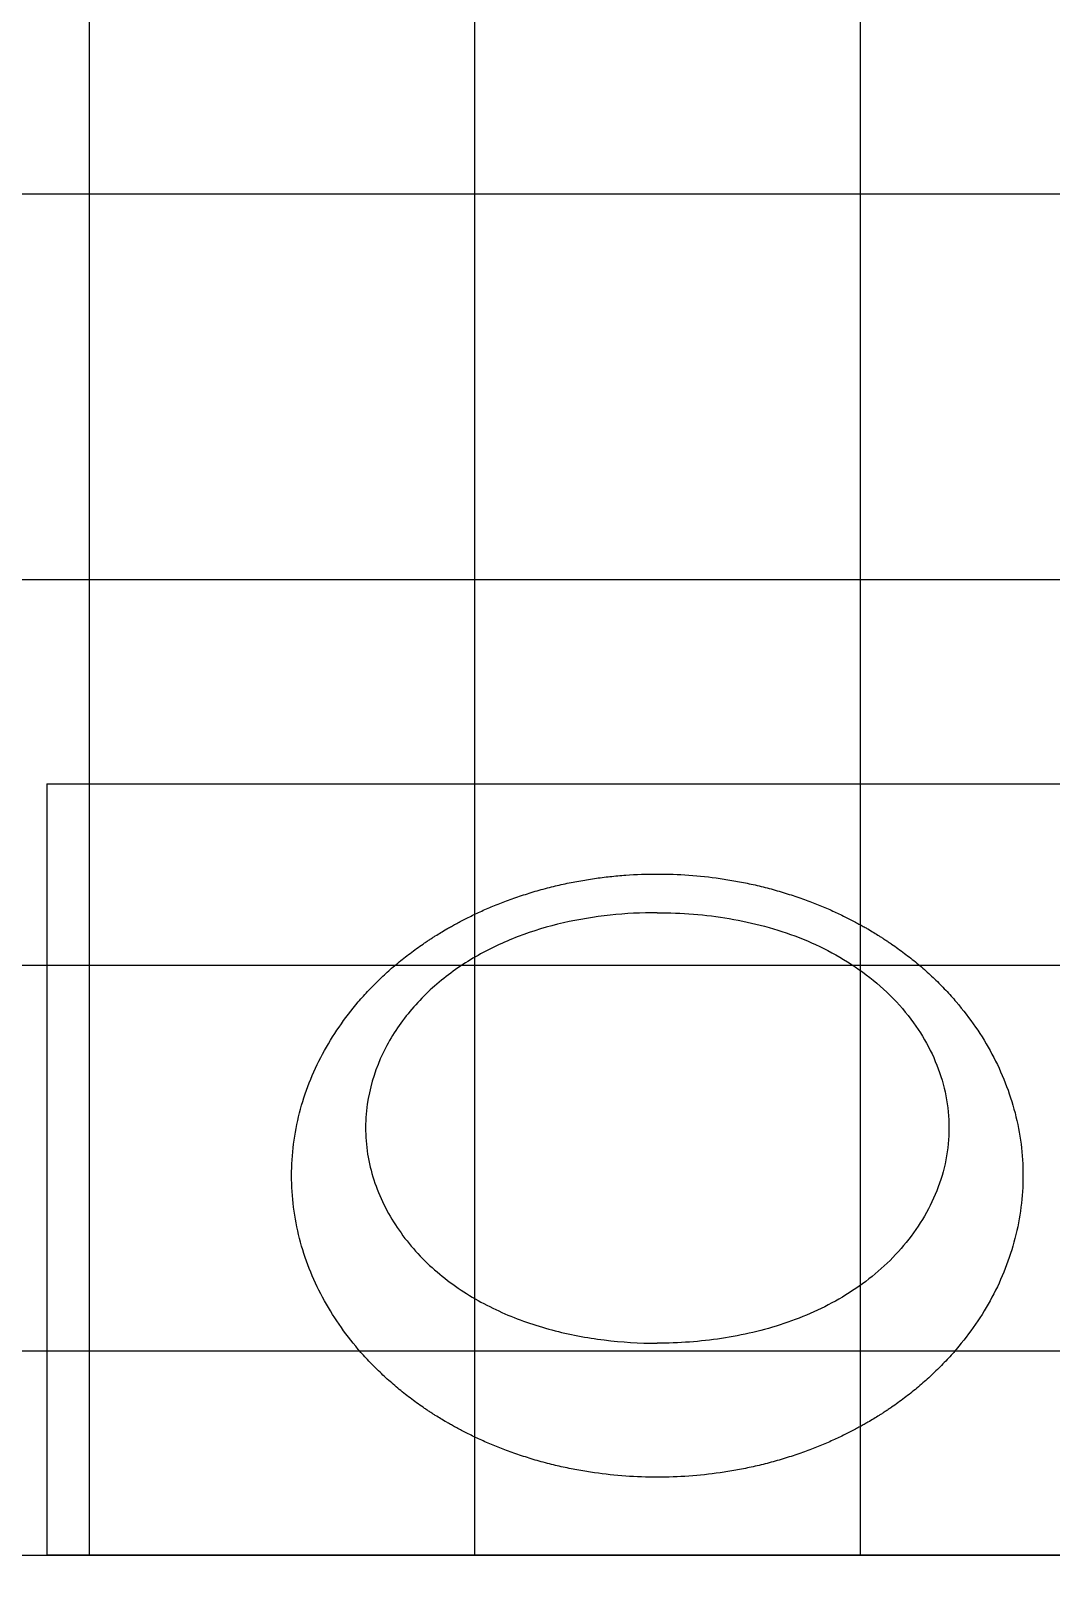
# Model space of a CAD drawing. Header units: millimetres. Extents: x -92759 to 184353, y -15225 to 86714.
# Drawn here: x -38121 to -37326, y 48754 to 49952 of the extents above; entities that cross this region are included whole.
import ezdxf

# ---------------------------------------------------------------- set-up
doc = ezdxf.new("R2010")
doc.units = ezdxf.units.MM
for name, color, linetype in [('0-1', 9, 'Continuous'), ('A-_DETA----_E-2', 9, 'Continuous'), ('A-_FLORPATT_H-1', 9, 'Continuous'), ('A-_WALLPRTN_E', 8, 'Continuous')]:
    doc.layers.add(name, color=color, linetype=linetype)
doc.layers.add('A-_DETA----_E-6', color=7, linetype='Continuous', true_color=0x969696)

# ---------------------------------------------------------------- blocks, each defined once
blk = doc.blocks.new('A$Cb2bf8f38')
at = {"layer": 'A-_FLORPATT_H-1'}
h = blk.add_hatch(dxfattribs=at)
h.set_pattern_fill('FP_5', color=256, style=0, pattern_type=2)
h.set_pattern_definition([(270, (4525, 18025), (300, 2e-14), []), (0, (4525, 18025), (0, 300), [])])
h.paths.add_polyline_path([(4825, 13225), (5782.3, 13225), (5782.3, 13228), (5785.5, 13228), (5787, 13263), (5787.6, 13262), (5789.6, 13264.1), (5790.2, 13264.5), (5788.2, 13268.3), (5787.4, 13269), (5789.5, 13274.2), (5791.4, 13275), (5796.2, 13277.6), (5796.5, 13278.9), (5796.2, 13282), (5793.2, 13283.4), (5798.3, 13285.4), (5800, 13283.4), (5801.6, 13278.9), (5810.9, 13285.4), (5817.3, 13288), (5818.3, 13286.9), (5825, 13289.5), (5825, 13290), (6058.2, 13290), (6064, 13339.2), (6074.6, 13341.1), (6227.5, 13342), (6331.4, 13340.8), (6336.4, 13338.1), (6338.2, 13332.5), (6341.8, 13290), (6860, 13290), (6860, 13491), (6656.6, 13492.6), (6652.1, 13492.3), (6650.6, 13491.9), (6634.6, 13492.6), (6629.8, 13490.8), (6628.4, 13491.9), (6619.8, 13490.8), (6365.3, 13492.6), (6332.7, 13501), (6313.9, 13508.8), (6291.4, 13521.5), (6274.5, 13534.2), (6258.7, 13549.2), (6244.5, 13566.4), (6232.4, 13585.2), (6222.8, 13604.9), (6215.8, 13625.2), (6212.1, 13640.8), (6209.8, 13653.7), (6209.1, 13684.3), (6212.1, 13710), (6218, 13732.9), (6225.4, 13751.9), (6235.9, 13771.7), (6248.5, 13789.8), (6263.2, 13806.3), (6277.8, 13819.3), (6294.5, 13831.3), (6313.9, 13842), (6332, 13849.5), (6354.7, 13856), (6378.9, 13859.6), (6467.2, 13859.8), (6643.3, 13858.2), (6643.3, 13857), (6670.1, 13858.5), (6860, 13859), (6861.5, 13950), (6862, 13950), (6862, 13957.7), (6862, 13959), (6866.6, 13964.3), (6883, 13985.4), (6885.6, 13985.5), (6887.1, 13986), (6892.3, 13988), (6893.3, 13986.9), (6900, 13989.5), (6900, 13990), (6947, 13990), (6947, 13992.7), (6950, 13992.7), (6950, 14018.2), (6942, 14018.2), (6942, 14034), (6892, 14034), (6892, 14050), (6098.3, 14051.6), (6091.5, 14054.6), (6087.7, 14059.6), (6087.3, 14062.2), (6089.6, 14070.2), (6089.6, 14071.5), (6089.2, 14073.4), (6093, 14077), (6096.9, 14078.9), (6102.8, 14079.8), (6148, 14080), (6892, 14080), (6892, 14096), (6942, 14096), (6942, 14111.8), (6950, 14111.8), (6950, 14125), (7175, 14125), (7175, 16075), (4825, 16075), (4825, 13351.6)])
h.paths.add_polyline_path([(5825, 13262), (5825, 13264.4), (5820.1, 13262.8)])
h.paths.add_polyline_path([(5835.6, 13225), (6049.3, 13225), (6052.8, 13228.5), (6055.4, 13260), (5825, 13260.5), (5825, 13262), (5819.3, 13260), (5814.5, 13254.4), (5814.5, 13250), (5815.1, 13228), (5817.7, 13228), (5817.7, 13225), (5825, 13225)])
h.paths.add_polyline_path([(6875, 13225), (6950, 13225), (6950, 13257.3), (6947, 13257.3), (6947, 13260), (6344.6, 13258.6), (6347.7, 13228), (6350.7, 13225), (6661.6, 13225)])
h.paths.add_polyline_path([(5813.2, 13259.6), (5814.6, 13260.5), (5813.2, 13260)])
h.paths.add_polyline_path([(5825, 13267.5), (5824.6, 13270.9), (5822.5, 13269)])
h.paths.add_polyline_path([(5788.2, 13274.2), (5789.6, 13280.7), (5790.2, 13277.4), (5788.6, 13274.9)])
h.paths.add_polyline_path([(5805.4, 13281.1), (5806.9, 13281.7), (5804.7, 13281.2)])
h.paths.add_polyline_path([(6888.7, 13288.7), (6947, 13290), (6947, 13292.7), (6950, 13292.7), (6950, 13491.2), (6890, 13490.6), (6888.7, 13288.7)])
h.paths.add_polyline_path([(6106.3, 13341), (6086.6, 13341.5), (6099, 13341.1)])
h.paths.add_polyline_path([(6950, 13491.2), (6950, 13491.7), (6938, 13491.7)])
h.paths.add_polyline_path([(6750, 13857.5), (6750, 13858.3), (6750, 13857.5)])
h.paths.add_polyline_path([(6900, 13962), (6900, 13964.4), (6895.1, 13962.8)])
h.paths.add_polyline_path([(6887.2, 13954.9), (6888, 13959.5), (6889.5, 13960.7), (6886.7, 13963.1), (6884.6, 13957.9), (6885.9, 13955.2), (6886.7, 13955)])
h.paths.add_polyline_path([(6888, 13950), (6886.6, 13953), (6887.2, 13950), (6888, 13950)])
h.paths.add_polyline_path([(6910.9, 13858.6), (6950, 13859.8), (6950, 13957.3), (6947, 13957.3), (6947, 13960), (6900, 13960.5), (6900, 13962), (6894.3, 13960), (6889.5, 13954.3), (6889.7, 13950), (6890, 13950), (6890.1, 13859), (6910.6, 13858.6)])
h.paths.add_polyline_path([(6879.3, 13950), (6882.5, 13950), (6880.5, 13953.3), (6878.9, 13950)])
h.paths.add_polyline_path([(6900, 13967.5), (6900, 13971.1), (6897.5, 13969)])
h.paths.add_polyline_path([(6881.9, 13980.8), (6880.7, 13982.1), (6881.6, 13980.9)])
h.paths.add_polyline_path([(6092.6, 14062.2), (6090.6, 14065), (6089.6, 14066.2), (6087.8, 14065), (6091.8, 14062.7)])
h.paths.add_polyline_path([(4675, 15025), (4675, 16075), (2425, 16075), (2425, 15025), (2550, 15025), (2550, 16025), (2600, 16025), (2600, 15025), (4329.4, 15025)])
h.paths.add_polyline_path([(4800, 16075), (4800, 16100), (4700, 16100), (4700, 16075)])
h.paths.add_polyline_path([(5884.2, 16225), (7175, 16225), (7175, 18475), (5375, 18475), (5375, 18625), (7175, 18625), (7175, 19475), (6975, 19475), (6975, 20125), (7175, 20125), (7175, 23125), (5375, 23125), (5375, 23275), (7175, 23275), (7175, 25225), (2425, 25225), (2425, 20125), (2925, 20125), (2925, 19475), (2425, 19475), (2425, 17725), (3750, 17725), (3750, 17575), (2425, 17575), (2425, 16402), (3461, 16402), (3461, 16357), (2425, 16357), (2425, 16225), (5400, 16225)])
at = {"layer": 'A-_DETA----_E-2'}
for p, q in [((4825, 16825), (6575, 16825)), ((4825, 16825), (4825, 16225)), ((4825, 16825), (6575, 16825)), ((4825, 16825), (4825, 16225)), ((4825, 16825), (6575, 16825)), ((4825, 16825), (4825, 16225)), ((7175, 16225), (4825, 16225)), ((7175, 16225), (4825, 16225)), ((7175, 16225), (4825, 16225))]:
    blk.add_line(p, q, dxfattribs=at)
for points, knots in [([(5015.5, 16520.3), (5015.5, 16528.5), (5016.5, 16544.9), (5021.2, 16569.2), (5028.8, 16592.7), (5039.2, 16615.1), (5052.1, 16636.1), (5064.6, 16652.4), (5075.6, 16664.6), (5084.3, 16673.3), (5093.3, 16681.7), (5101.2, 16688.2), (5107.7, 16693.2), (5112.8, 16696.9), (5117, 16699.9), (5120.3, 16702.2), (5122.8, 16703.8), (5125.2, 16705.4), (5128.1, 16707.2), (5131.5, 16709.3), (5135.3, 16711.6), (5139, 16713.7), (5142.2, 16715.5), (5145.8, 16717.5), (5151.1, 16720.2), (5158.5, 16723.9), (5166.7, 16727.6), (5173.5, 16730.5), (5178.8, 16732.5), (5184.2, 16734.6), (5191.9, 16737.3), (5202, 16740.6), (5214.6, 16744.2), (5227, 16747.1), (5239.1, 16749.5), (5251.2, 16751.5), (5263.3, 16753), (5279.6, 16754.5), (5300.1, 16755.2), (5324.8, 16754.3), (5345, 16752.2), (5361.2, 16749.5), (5371.2, 16747.5), (5379.4, 16745.7), (5387.8, 16743.6), (5398.3, 16740.6), (5408.4, 16737.3), (5416.1, 16734.6), (5421.5, 16732.5), (5426.7, 16730.5), (5433.6, 16727.6), (5441.7, 16723.9), (5449.1, 16720.2), (5454.4, 16717.5), (5458.1, 16715.5), (5461.3, 16713.7), (5465, 16711.6), (5468.8, 16709.3), (5472.2, 16707.2), (5475.1, 16705.4), (5477.4, 16703.8), (5480, 16702.2), (5483.3, 16699.9), (5487.5, 16696.9), (5492.5, 16693.2), (5499.1, 16688.2), (5506.9, 16681.7), (5516, 16673.4), (5524.7, 16664.6), (5535.7, 16652.4), (5548.2, 16636.1), (5561.1, 16615.1), (5571.4, 16592.7), (5579.1, 16569.2), (5583.8, 16544.9), (5584.8, 16528.5), (5584.8, 16520.3)], [-1, -1, -1, -1, -0.962963, -0.925926, -0.888889, -0.851852, -0.814815, -0.777778, -0.759259, -0.740741, -0.722222, -0.703704, -0.694444, -0.685185, -0.675926, -0.671296, -0.666667, -0.662037, -0.657407, -0.648148, -0.638889, -0.634259, -0.62963, -0.625, -0.62037, -0.611111, -0.601852, -0.597222, -0.592593, -0.587963, -0.583333, -0.574074, -0.564815, -0.555556, -0.546296, -0.537037, -0.527778, -0.518519, -0.5, -0.481481, -0.462963, -0.453704, -0.444444, -0.439815, -0.435185, -0.425926, -0.416667, -0.412037, -0.407407, -0.402778, -0.398148, -0.388889, -0.37963, -0.375, -0.37037, -0.365741, -0.361111, -0.351852, -0.342593, -0.337963, -0.333333, -0.328704, -0.324074, -0.314815, -0.305556, -0.296296, -0.277778, -0.259259, -0.240741, -0.222222, -0.185185, -0.148148, -0.111111, -0.074074, -0.037037, 0, 0, 0, 0]), ([(5015.5, 16520.3), (5015.5, 16528.5), (5016.5, 16544.9), (5021.2, 16569.2), (5028.8, 16592.7), (5039.2, 16615.1), (5052.1, 16636.1), (5064.6, 16652.4), (5075.6, 16664.6), (5084.3, 16673.3), (5093.3, 16681.7), (5101.2, 16688.2), (5107.7, 16693.2), (5112.8, 16696.9), (5117, 16699.9), (5120.3, 16702.2), (5122.8, 16703.8), (5125.2, 16705.4), (5128.1, 16707.2), (5131.5, 16709.3), (5135.3, 16711.6), (5139, 16713.7), (5142.2, 16715.5), (5145.8, 16717.5), (5151.1, 16720.2), (5158.5, 16723.9), (5166.7, 16727.6), (5173.5, 16730.5), (5178.8, 16732.5), (5184.2, 16734.6), (5191.9, 16737.3), (5202, 16740.6), (5214.6, 16744.2), (5227, 16747.1), (5239.1, 16749.5), (5251.2, 16751.5), (5263.3, 16753), (5279.6, 16754.5), (5300.1, 16755.2), (5324.8, 16754.3), (5345, 16752.2), (5361.2, 16749.5), (5371.2, 16747.5), (5379.4, 16745.7), (5387.8, 16743.6), (5398.3, 16740.6), (5408.4, 16737.3), (5416.1, 16734.6), (5421.5, 16732.5), (5426.7, 16730.5), (5433.6, 16727.6), (5441.7, 16723.9), (5449.1, 16720.2), (5454.4, 16717.5), (5458.1, 16715.5), (5461.3, 16713.7), (5465, 16711.6), (5468.8, 16709.3), (5472.2, 16707.2), (5475.1, 16705.4), (5477.4, 16703.8), (5480, 16702.2), (5483.3, 16699.9), (5487.5, 16696.9), (5492.5, 16693.2), (5499.1, 16688.2), (5506.9, 16681.7), (5516, 16673.4), (5524.7, 16664.6), (5535.7, 16652.4), (5548.2, 16636.1), (5561.1, 16615.1), (5571.4, 16592.7), (5579.1, 16569.2), (5583.8, 16544.9), (5584.8, 16528.5), (5584.8, 16520.3)], [-1, -1, -1, -1, -0.962963, -0.925926, -0.888889, -0.851852, -0.814815, -0.777778, -0.759259, -0.740741, -0.722222, -0.703704, -0.694444, -0.685185, -0.675926, -0.671296, -0.666667, -0.662037, -0.657407, -0.648148, -0.638889, -0.634259, -0.62963, -0.625, -0.62037, -0.611111, -0.601852, -0.597222, -0.592593, -0.587963, -0.583333, -0.574074, -0.564815, -0.555556, -0.546296, -0.537037, -0.527778, -0.518519, -0.5, -0.481481, -0.462963, -0.453704, -0.444444, -0.439815, -0.435185, -0.425926, -0.416667, -0.412037, -0.407407, -0.402778, -0.398148, -0.388889, -0.37963, -0.375, -0.37037, -0.365741, -0.361111, -0.351852, -0.342593, -0.337963, -0.333333, -0.328704, -0.324074, -0.314815, -0.305556, -0.296296, -0.277778, -0.259259, -0.240741, -0.222222, -0.185185, -0.148148, -0.111111, -0.074074, -0.037037, 0, 0, 0, 0]), ([(5015.5, 16520.3), (5015.5, 16528.5), (5016.5, 16544.9), (5021.2, 16569.2), (5028.8, 16592.7), (5039.2, 16615.1), (5052.1, 16636.1), (5064.6, 16652.4), (5075.6, 16664.6), (5084.3, 16673.3), (5093.3, 16681.7), (5101.2, 16688.2), (5107.7, 16693.2), (5112.8, 16696.9), (5117, 16699.9), (5120.3, 16702.2), (5122.8, 16703.8), (5125.2, 16705.4), (5128.1, 16707.2), (5131.5, 16709.3), (5135.3, 16711.6), (5139, 16713.7), (5142.2, 16715.5), (5145.8, 16717.5), (5151.1, 16720.2), (5158.5, 16723.9), (5166.7, 16727.6), (5173.5, 16730.5), (5178.8, 16732.5), (5184.2, 16734.6), (5191.9, 16737.3), (5202, 16740.6), (5214.6, 16744.2), (5227, 16747.1), (5239.1, 16749.5), (5251.2, 16751.5), (5263.3, 16753), (5279.6, 16754.5), (5300.1, 16755.2), (5324.8, 16754.3), (5345, 16752.2), (5361.2, 16749.5), (5371.2, 16747.5), (5379.4, 16745.7), (5387.8, 16743.6), (5398.3, 16740.6), (5408.4, 16737.3), (5416.1, 16734.6), (5421.5, 16732.5), (5426.7, 16730.5), (5433.6, 16727.6), (5441.7, 16723.9), (5449.1, 16720.2), (5454.4, 16717.5), (5458.1, 16715.5), (5461.3, 16713.7), (5465, 16711.6), (5468.8, 16709.3), (5472.2, 16707.2), (5475.1, 16705.4), (5477.4, 16703.8), (5480, 16702.2), (5483.3, 16699.9), (5487.5, 16696.9), (5492.5, 16693.2), (5499.1, 16688.2), (5506.9, 16681.7), (5516, 16673.4), (5524.7, 16664.6), (5535.7, 16652.4), (5548.2, 16636.1), (5561.1, 16615.1), (5571.4, 16592.7), (5579.1, 16569.2), (5583.8, 16544.9), (5584.8, 16528.5), (5584.8, 16520.3)], [-1, -1, -1, -1, -0.962963, -0.925926, -0.888889, -0.851852, -0.814815, -0.777778, -0.759259, -0.740741, -0.722222, -0.703704, -0.694444, -0.685185, -0.675926, -0.671296, -0.666667, -0.662037, -0.657407, -0.648148, -0.638889, -0.634259, -0.62963, -0.625, -0.62037, -0.611111, -0.601852, -0.597222, -0.592593, -0.587963, -0.583333, -0.574074, -0.564815, -0.555556, -0.546296, -0.537037, -0.527778, -0.518519, -0.5, -0.481481, -0.462963, -0.453704, -0.444444, -0.439815, -0.435185, -0.425926, -0.416667, -0.412037, -0.407407, -0.402778, -0.398148, -0.388889, -0.37963, -0.375, -0.37037, -0.365741, -0.361111, -0.351852, -0.342593, -0.337963, -0.333333, -0.328704, -0.324074, -0.314815, -0.305556, -0.296296, -0.277778, -0.259259, -0.240741, -0.222222, -0.185185, -0.148148, -0.111111, -0.074074, -0.037037, 0, 0, 0, 0]), ([(5300.1, 16724.8), (5287.9, 16724.8), (5263.3, 16723.6), (5226.9, 16717.6), (5191.5, 16707.1), (5158.1, 16691.4), (5127.8, 16670.2), (5102.2, 16643.5), (5083.1, 16611.7), (5074.2, 16581.2), (5072.5, 16555.1), (5075.3, 16527.5), (5086.8, 16494.6), (5110.8, 16460.4), (5142.3, 16433), (5178.6, 16412.8), (5217.9, 16399.2), (5258.7, 16391.6), (5286.3, 16389.9), (5300.1, 16389.9)], [0, 0, 0, 0, 0.058824, 0.117647, 0.176471, 0.235294, 0.294118, 0.352941, 0.411765, 0.470588, 0.503676, 0.536765, 0.602941, 0.669118, 0.735294, 0.801471, 0.867647, 0.933824, 1, 1, 1, 1]), ([(5300.1, 16724.8), (5287.9, 16724.8), (5263.3, 16723.6), (5226.9, 16717.6), (5191.5, 16707.1), (5158.1, 16691.4), (5127.8, 16670.2), (5102.2, 16643.5), (5083.1, 16611.7), (5074.2, 16581.2), (5072.5, 16555.1), (5075.3, 16527.5), (5086.8, 16494.6), (5110.8, 16460.4), (5142.3, 16433), (5178.6, 16412.8), (5217.9, 16399.2), (5258.7, 16391.6), (5286.3, 16389.9), (5300.1, 16389.9)], [0, 0, 0, 0, 0.058824, 0.117647, 0.176471, 0.235294, 0.294118, 0.352941, 0.411765, 0.470588, 0.503676, 0.536765, 0.602941, 0.669118, 0.735294, 0.801471, 0.867647, 0.933824, 1, 1, 1, 1]), ([(5300.1, 16724.8), (5287.9, 16724.8), (5263.3, 16723.6), (5226.9, 16717.6), (5191.5, 16707.1), (5158.1, 16691.4), (5127.8, 16670.2), (5102.2, 16643.5), (5083.1, 16611.7), (5074.2, 16581.2), (5072.5, 16555.1), (5075.3, 16527.5), (5086.8, 16494.6), (5110.8, 16460.4), (5142.3, 16433), (5178.6, 16412.8), (5217.9, 16399.2), (5258.7, 16391.6), (5286.3, 16389.9), (5300.1, 16389.9)], [0, 0, 0, 0, 0.058824, 0.117647, 0.176471, 0.235294, 0.294118, 0.352941, 0.411765, 0.470588, 0.503676, 0.536765, 0.602941, 0.669118, 0.735294, 0.801471, 0.867647, 0.933824, 1, 1, 1, 1]), ([(5300.1, 16724.8), (5318.9, 16724.8), (5356.5, 16721.9), (5411.2, 16707.5), (5461.4, 16680.9), (5500.8, 16642.6), (5520.9, 16602.9), (5527.4, 16570), (5527.4, 16544.8), (5522.5, 16520.1), (5510.1, 16489), (5485.2, 16454.9), (5445.2, 16424.1), (5399.2, 16403.6), (5350.2, 16392.3), (5316.8, 16389.9), (5300.1, 16389.9)], [-1, -1, -1, -1, -0.91, -0.82, -0.73, -0.64, -0.56, -0.52, -0.48, -0.44, -0.4, -0.32, -0.24, -0.16, -0.08, 0, 0, 0, 0]), ([(5300.1, 16724.8), (5318.9, 16724.8), (5356.5, 16721.9), (5411.2, 16707.5), (5461.4, 16680.9), (5500.8, 16642.6), (5520.9, 16602.9), (5527.4, 16570), (5527.4, 16544.8), (5522.5, 16520.1), (5510.1, 16489), (5485.2, 16454.9), (5445.2, 16424.1), (5399.2, 16403.6), (5350.2, 16392.3), (5316.8, 16389.9), (5300.1, 16389.9)], [-1, -1, -1, -1, -0.91, -0.82, -0.73, -0.64, -0.56, -0.52, -0.48, -0.44, -0.4, -0.32, -0.24, -0.16, -0.08, 0, 0, 0, 0]), ([(5300.1, 16724.8), (5318.9, 16724.8), (5356.5, 16721.9), (5411.2, 16707.5), (5461.4, 16680.9), (5500.8, 16642.6), (5520.9, 16602.9), (5527.4, 16570), (5527.4, 16544.8), (5522.5, 16520.1), (5510.1, 16489), (5485.2, 16454.9), (5445.2, 16424.1), (5399.2, 16403.6), (5350.2, 16392.3), (5316.8, 16389.9), (5300.1, 16389.9)], [-1, -1, -1, -1, -0.91, -0.82, -0.73, -0.64, -0.56, -0.52, -0.48, -0.44, -0.4, -0.32, -0.24, -0.16, -0.08, 0, 0, 0, 0]), ([(5584.8, 16520.3), (5584.8, 16503.9), (5581.6, 16479.2), (5571.4, 16447.8), (5561.1, 16425.4), (5548.2, 16404.4), (5535.7, 16388.1), (5524.7, 16375.9), (5516, 16367.2), (5506.9, 16358.9), (5499.1, 16352.3), (5492.5, 16347.3), (5487.5, 16343.6), (5483.3, 16340.6), (5480, 16338.3), (5477.4, 16336.7), (5475.1, 16335.1), (5472.2, 16333.3), (5468.8, 16331.2), (5465, 16328.9), (5461.3, 16326.8), (5458.1, 16325), (5454.4, 16323), (5449.1, 16320.3), (5441.7, 16316.6), (5433.6, 16312.9), (5426.7, 16310.1), (5421.5, 16308), (5416.1, 16305.9), (5408.4, 16303.2), (5398.3, 16299.9), (5385.7, 16296.3), (5373.2, 16293.4), (5361.2, 16291), (5345, 16288.4), (5324.8, 16286.2), (5300.1, 16285.3), (5275.5, 16286.2), (5255.3, 16288.4), (5239.1, 16291), (5227, 16293.4), (5214.6, 16296.3), (5202, 16299.9), (5191.9, 16303.2), (5184.2, 16305.9), (5178.8, 16308), (5173.6, 16310.1), (5166.7, 16312.9), (5158.5, 16316.6), (5151.1, 16320.3), (5145.9, 16323), (5142.2, 16325), (5139, 16326.8), (5135.3, 16328.9), (5131.5, 16331.2), (5128.1, 16333.3), (5125.2, 16335.1), (5122.8, 16336.7), (5120.3, 16338.3), (5117, 16340.6), (5112.8, 16343.6), (5107.7, 16347.3), (5101.2, 16352.3), (5093.4, 16358.9), (5084.3, 16367.2), (5075.6, 16375.9), (5064.6, 16388.1), (5052.1, 16404.4), (5039.2, 16425.4), (5028.8, 16447.8), (5021.2, 16471.3), (5016.5, 16495.6), (5015.5, 16512.1), (5015.5, 16520.3)], [-1, -1, -1, -1, -0.925926, -0.888889, -0.851852, -0.814815, -0.777778, -0.759259, -0.740741, -0.722222, -0.703704, -0.694444, -0.685185, -0.675926, -0.671296, -0.666667, -0.662037, -0.657407, -0.648148, -0.638889, -0.634259, -0.62963, -0.625, -0.62037, -0.611111, -0.601852, -0.597222, -0.592593, -0.587963, -0.583333, -0.574074, -0.564815, -0.555556, -0.546296, -0.537037, -0.518519, -0.5, -0.481481, -0.462963, -0.453704, -0.444444, -0.435185, -0.425926, -0.416667, -0.412037, -0.407407, -0.402778, -0.398148, -0.388889, -0.37963, -0.375, -0.37037, -0.365741, -0.361111, -0.351852, -0.342593, -0.337963, -0.333333, -0.328704, -0.324074, -0.314815, -0.305556, -0.296296, -0.277778, -0.259259, -0.240741, -0.222222, -0.185185, -0.148148, -0.111111, -0.074074, -0.037037, 0, 0, 0, 0]), ([(5584.8, 16520.3), (5584.8, 16503.9), (5581.6, 16479.2), (5571.4, 16447.8), (5561.1, 16425.4), (5548.2, 16404.4), (5535.7, 16388.1), (5524.7, 16375.9), (5516, 16367.2), (5506.9, 16358.9), (5499.1, 16352.3), (5492.5, 16347.3), (5487.5, 16343.6), (5483.3, 16340.6), (5480, 16338.3), (5477.4, 16336.7), (5475.1, 16335.1), (5472.2, 16333.3), (5468.8, 16331.2), (5465, 16328.9), (5461.3, 16326.8), (5458.1, 16325), (5454.4, 16323), (5449.1, 16320.3), (5441.7, 16316.6), (5433.6, 16312.9), (5426.7, 16310.1), (5421.5, 16308), (5416.1, 16305.9), (5408.4, 16303.2), (5398.3, 16299.9), (5385.7, 16296.3), (5373.2, 16293.4), (5361.2, 16291), (5345, 16288.4), (5324.8, 16286.2), (5300.1, 16285.3), (5275.5, 16286.2), (5255.3, 16288.4), (5239.1, 16291), (5227, 16293.4), (5214.6, 16296.3), (5202, 16299.9), (5191.9, 16303.2), (5184.2, 16305.9), (5178.8, 16308), (5173.6, 16310.1), (5166.7, 16312.9), (5158.5, 16316.6), (5151.1, 16320.3), (5145.9, 16323), (5142.2, 16325), (5139, 16326.8), (5135.3, 16328.9), (5131.5, 16331.2), (5128.1, 16333.3), (5125.2, 16335.1), (5122.8, 16336.7), (5120.3, 16338.3), (5117, 16340.6), (5112.8, 16343.6), (5107.7, 16347.3), (5101.2, 16352.3), (5093.4, 16358.9), (5084.3, 16367.2), (5075.6, 16375.9), (5064.6, 16388.1), (5052.1, 16404.4), (5039.2, 16425.4), (5028.8, 16447.8), (5021.2, 16471.3), (5016.5, 16495.6), (5015.5, 16512.1), (5015.5, 16520.3)], [-1, -1, -1, -1, -0.925926, -0.888889, -0.851852, -0.814815, -0.777778, -0.759259, -0.740741, -0.722222, -0.703704, -0.694444, -0.685185, -0.675926, -0.671296, -0.666667, -0.662037, -0.657407, -0.648148, -0.638889, -0.634259, -0.62963, -0.625, -0.62037, -0.611111, -0.601852, -0.597222, -0.592593, -0.587963, -0.583333, -0.574074, -0.564815, -0.555556, -0.546296, -0.537037, -0.518519, -0.5, -0.481481, -0.462963, -0.453704, -0.444444, -0.435185, -0.425926, -0.416667, -0.412037, -0.407407, -0.402778, -0.398148, -0.388889, -0.37963, -0.375, -0.37037, -0.365741, -0.361111, -0.351852, -0.342593, -0.337963, -0.333333, -0.328704, -0.324074, -0.314815, -0.305556, -0.296296, -0.277778, -0.259259, -0.240741, -0.222222, -0.185185, -0.148148, -0.111111, -0.074074, -0.037037, 0, 0, 0, 0]), ([(5584.8, 16520.3), (5584.8, 16503.9), (5581.6, 16479.2), (5571.4, 16447.8), (5561.1, 16425.4), (5548.2, 16404.4), (5535.7, 16388.1), (5524.7, 16375.9), (5516, 16367.2), (5506.9, 16358.9), (5499.1, 16352.3), (5492.5, 16347.3), (5487.5, 16343.6), (5483.3, 16340.6), (5480, 16338.3), (5477.4, 16336.7), (5475.1, 16335.1), (5472.2, 16333.3), (5468.8, 16331.2), (5465, 16328.9), (5461.3, 16326.8), (5458.1, 16325), (5454.4, 16323), (5449.1, 16320.3), (5441.7, 16316.6), (5433.6, 16312.9), (5426.7, 16310.1), (5421.5, 16308), (5416.1, 16305.9), (5408.4, 16303.2), (5398.3, 16299.9), (5385.7, 16296.3), (5373.2, 16293.4), (5361.2, 16291), (5345, 16288.4), (5324.8, 16286.2), (5300.1, 16285.3), (5275.5, 16286.2), (5255.3, 16288.4), (5239.1, 16291), (5227, 16293.4), (5214.6, 16296.3), (5202, 16299.9), (5191.9, 16303.2), (5184.2, 16305.9), (5178.8, 16308), (5173.6, 16310.1), (5166.7, 16312.9), (5158.5, 16316.6), (5151.1, 16320.3), (5145.9, 16323), (5142.2, 16325), (5139, 16326.8), (5135.3, 16328.9), (5131.5, 16331.2), (5128.1, 16333.3), (5125.2, 16335.1), (5122.8, 16336.7), (5120.3, 16338.3), (5117, 16340.6), (5112.8, 16343.6), (5107.7, 16347.3), (5101.2, 16352.3), (5093.4, 16358.9), (5084.3, 16367.2), (5075.6, 16375.9), (5064.6, 16388.1), (5052.1, 16404.4), (5039.2, 16425.4), (5028.8, 16447.8), (5021.2, 16471.3), (5016.5, 16495.6), (5015.5, 16512.1), (5015.5, 16520.3)], [-1, -1, -1, -1, -0.925926, -0.888889, -0.851852, -0.814815, -0.777778, -0.759259, -0.740741, -0.722222, -0.703704, -0.694444, -0.685185, -0.675926, -0.671296, -0.666667, -0.662037, -0.657407, -0.648148, -0.638889, -0.634259, -0.62963, -0.625, -0.62037, -0.611111, -0.601852, -0.597222, -0.592593, -0.587963, -0.583333, -0.574074, -0.564815, -0.555556, -0.546296, -0.537037, -0.518519, -0.5, -0.481481, -0.462963, -0.453704, -0.444444, -0.435185, -0.425926, -0.416667, -0.412037, -0.407407, -0.402778, -0.398148, -0.388889, -0.37963, -0.375, -0.37037, -0.365741, -0.361111, -0.351852, -0.342593, -0.337963, -0.333333, -0.328704, -0.324074, -0.314815, -0.305556, -0.296296, -0.277778, -0.259259, -0.240741, -0.222222, -0.185185, -0.148148, -0.111111, -0.074074, -0.037037, 0, 0, 0, 0])]:
    blk.add_open_spline(points, degree=3, knots=knots, dxfattribs=at)
at = {"layer": 'A-_DETA----_E-6'}
for p, q in [((4825, 16825), (6575, 16825)), ((4825, 16825), (4825, 16225)), ((7175, 16225), (4825, 16225))]:
    blk.add_line(p, q, dxfattribs=at)
for points, knots in [([(5015.5, 16520.3), (5015.5, 16528.5), (5016.5, 16544.9), (5021.2, 16569.2), (5028.8, 16592.7), (5039.2, 16615.1), (5052.1, 16636.1), (5064.6, 16652.4), (5075.6, 16664.6), (5084.3, 16673.3), (5093.3, 16681.7), (5101.2, 16688.2), (5107.7, 16693.2), (5112.8, 16696.9), (5117, 16699.9), (5120.3, 16702.2), (5122.8, 16703.8), (5125.2, 16705.4), (5128.1, 16707.2), (5131.5, 16709.3), (5135.3, 16711.6), (5139, 16713.7), (5142.2, 16715.5), (5145.8, 16717.5), (5151.1, 16720.2), (5158.5, 16723.9), (5166.7, 16727.6), (5173.5, 16730.5), (5178.8, 16732.5), (5184.2, 16734.6), (5191.9, 16737.3), (5202, 16740.6), (5214.6, 16744.2), (5227, 16747.1), (5239.1, 16749.5), (5251.2, 16751.5), (5263.3, 16753), (5279.6, 16754.5), (5300.1, 16755.2), (5324.8, 16754.3), (5345, 16752.2), (5361.2, 16749.5), (5371.2, 16747.5), (5379.4, 16745.7), (5387.8, 16743.6), (5398.3, 16740.6), (5408.4, 16737.3), (5416.1, 16734.6), (5421.5, 16732.5), (5426.7, 16730.5), (5433.6, 16727.6), (5441.7, 16723.9), (5449.1, 16720.2), (5454.4, 16717.5), (5458.1, 16715.5), (5461.3, 16713.7), (5465, 16711.6), (5468.8, 16709.3), (5472.2, 16707.2), (5475.1, 16705.4), (5477.4, 16703.8), (5480, 16702.2), (5483.3, 16699.9), (5487.5, 16696.9), (5492.5, 16693.2), (5499.1, 16688.2), (5506.9, 16681.7), (5516, 16673.4), (5524.7, 16664.6), (5535.7, 16652.4), (5548.2, 16636.1), (5561.1, 16615.1), (5571.4, 16592.7), (5579.1, 16569.2), (5583.8, 16544.9), (5584.8, 16528.5), (5584.8, 16520.3)], [-1, -1, -1, -1, -0.962963, -0.925926, -0.888889, -0.851852, -0.814815, -0.777778, -0.759259, -0.740741, -0.722222, -0.703704, -0.694444, -0.685185, -0.675926, -0.671296, -0.666667, -0.662037, -0.657407, -0.648148, -0.638889, -0.634259, -0.62963, -0.625, -0.62037, -0.611111, -0.601852, -0.597222, -0.592593, -0.587963, -0.583333, -0.574074, -0.564815, -0.555556, -0.546296, -0.537037, -0.527778, -0.518519, -0.5, -0.481481, -0.462963, -0.453704, -0.444444, -0.439815, -0.435185, -0.425926, -0.416667, -0.412037, -0.407407, -0.402778, -0.398148, -0.388889, -0.37963, -0.375, -0.37037, -0.365741, -0.361111, -0.351852, -0.342593, -0.337963, -0.333333, -0.328704, -0.324074, -0.314815, -0.305556, -0.296296, -0.277778, -0.259259, -0.240741, -0.222222, -0.185185, -0.148148, -0.111111, -0.074074, -0.037037, 0, 0, 0, 0]), ([(5300.1, 16724.8), (5287.9, 16724.8), (5263.3, 16723.6), (5226.9, 16717.6), (5191.5, 16707.1), (5158.1, 16691.4), (5127.8, 16670.2), (5102.2, 16643.5), (5083.1, 16611.7), (5074.2, 16581.2), (5072.5, 16555.1), (5075.3, 16527.5), (5086.8, 16494.6), (5110.8, 16460.4), (5142.3, 16433), (5178.6, 16412.8), (5217.9, 16399.2), (5258.7, 16391.6), (5286.3, 16389.9), (5300.1, 16389.9)], [0, 0, 0, 0, 0.058824, 0.117647, 0.176471, 0.235294, 0.294118, 0.352941, 0.411765, 0.470588, 0.503676, 0.536765, 0.602941, 0.669118, 0.735294, 0.801471, 0.867647, 0.933824, 1, 1, 1, 1]), ([(5300.1, 16724.8), (5318.9, 16724.8), (5356.5, 16721.9), (5411.2, 16707.5), (5461.4, 16680.9), (5500.8, 16642.6), (5520.9, 16602.9), (5527.4, 16570), (5527.4, 16544.8), (5522.5, 16520.1), (5510.1, 16489), (5485.2, 16454.9), (5445.2, 16424.1), (5399.2, 16403.6), (5350.2, 16392.3), (5316.8, 16389.9), (5300.1, 16389.9)], [-1, -1, -1, -1, -0.91, -0.82, -0.73, -0.64, -0.56, -0.52, -0.48, -0.44, -0.4, -0.32, -0.24, -0.16, -0.08, 0, 0, 0, 0]), ([(5584.8, 16520.3), (5584.8, 16503.9), (5581.6, 16479.2), (5571.4, 16447.8), (5561.1, 16425.4), (5548.2, 16404.4), (5535.7, 16388.1), (5524.7, 16375.9), (5516, 16367.2), (5506.9, 16358.9), (5499.1, 16352.3), (5492.5, 16347.3), (5487.5, 16343.6), (5483.3, 16340.6), (5480, 16338.3), (5477.4, 16336.7), (5475.1, 16335.1), (5472.2, 16333.3), (5468.8, 16331.2), (5465, 16328.9), (5461.3, 16326.8), (5458.1, 16325), (5454.4, 16323), (5449.1, 16320.3), (5441.7, 16316.6), (5433.6, 16312.9), (5426.7, 16310.1), (5421.5, 16308), (5416.1, 16305.9), (5408.4, 16303.2), (5398.3, 16299.9), (5385.7, 16296.3), (5373.2, 16293.4), (5361.2, 16291), (5345, 16288.4), (5324.8, 16286.2), (5300.1, 16285.3), (5275.5, 16286.2), (5255.3, 16288.4), (5239.1, 16291), (5227, 16293.4), (5214.6, 16296.3), (5202, 16299.9), (5191.9, 16303.2), (5184.2, 16305.9), (5178.8, 16308), (5173.6, 16310.1), (5166.7, 16312.9), (5158.5, 16316.6), (5151.1, 16320.3), (5145.9, 16323), (5142.2, 16325), (5139, 16326.8), (5135.3, 16328.9), (5131.5, 16331.2), (5128.1, 16333.3), (5125.2, 16335.1), (5122.8, 16336.7), (5120.3, 16338.3), (5117, 16340.6), (5112.8, 16343.6), (5107.7, 16347.3), (5101.2, 16352.3), (5093.4, 16358.9), (5084.3, 16367.2), (5075.6, 16375.9), (5064.6, 16388.1), (5052.1, 16404.4), (5039.2, 16425.4), (5028.8, 16447.8), (5021.2, 16471.3), (5016.5, 16495.6), (5015.5, 16512.1), (5015.5, 16520.3)], [-1, -1, -1, -1, -0.925926, -0.888889, -0.851852, -0.814815, -0.777778, -0.759259, -0.740741, -0.722222, -0.703704, -0.694444, -0.685185, -0.675926, -0.671296, -0.666667, -0.662037, -0.657407, -0.648148, -0.638889, -0.634259, -0.62963, -0.625, -0.62037, -0.611111, -0.601852, -0.597222, -0.592593, -0.587963, -0.583333, -0.574074, -0.564815, -0.555556, -0.546296, -0.537037, -0.518519, -0.5, -0.481481, -0.462963, -0.453704, -0.444444, -0.435185, -0.425926, -0.416667, -0.412037, -0.407407, -0.402778, -0.398148, -0.388889, -0.37963, -0.375, -0.37037, -0.365741, -0.361111, -0.351852, -0.342593, -0.337963, -0.333333, -0.328704, -0.324074, -0.314815, -0.305556, -0.296296, -0.277778, -0.259259, -0.240741, -0.222222, -0.185185, -0.148148, -0.111111, -0.074074, -0.037037, 0, 0, 0, 0])]:
    blk.add_open_spline(points, degree=3, knots=knots, dxfattribs=at)
at = {"layer": 'A-_WALLPRTN_E'}
blk.add_line((2425, 16225), (7175, 16225), dxfattribs=at)

msp = doc.modelspace()

# ---------------------------------------------------------------- block references
at = {"layer": '0-1'}
msp.add_blockref('A$Cb2bf8f38', (-42933, 32541.2), dxfattribs=at)

doc.saveas('drawing.dxf')
